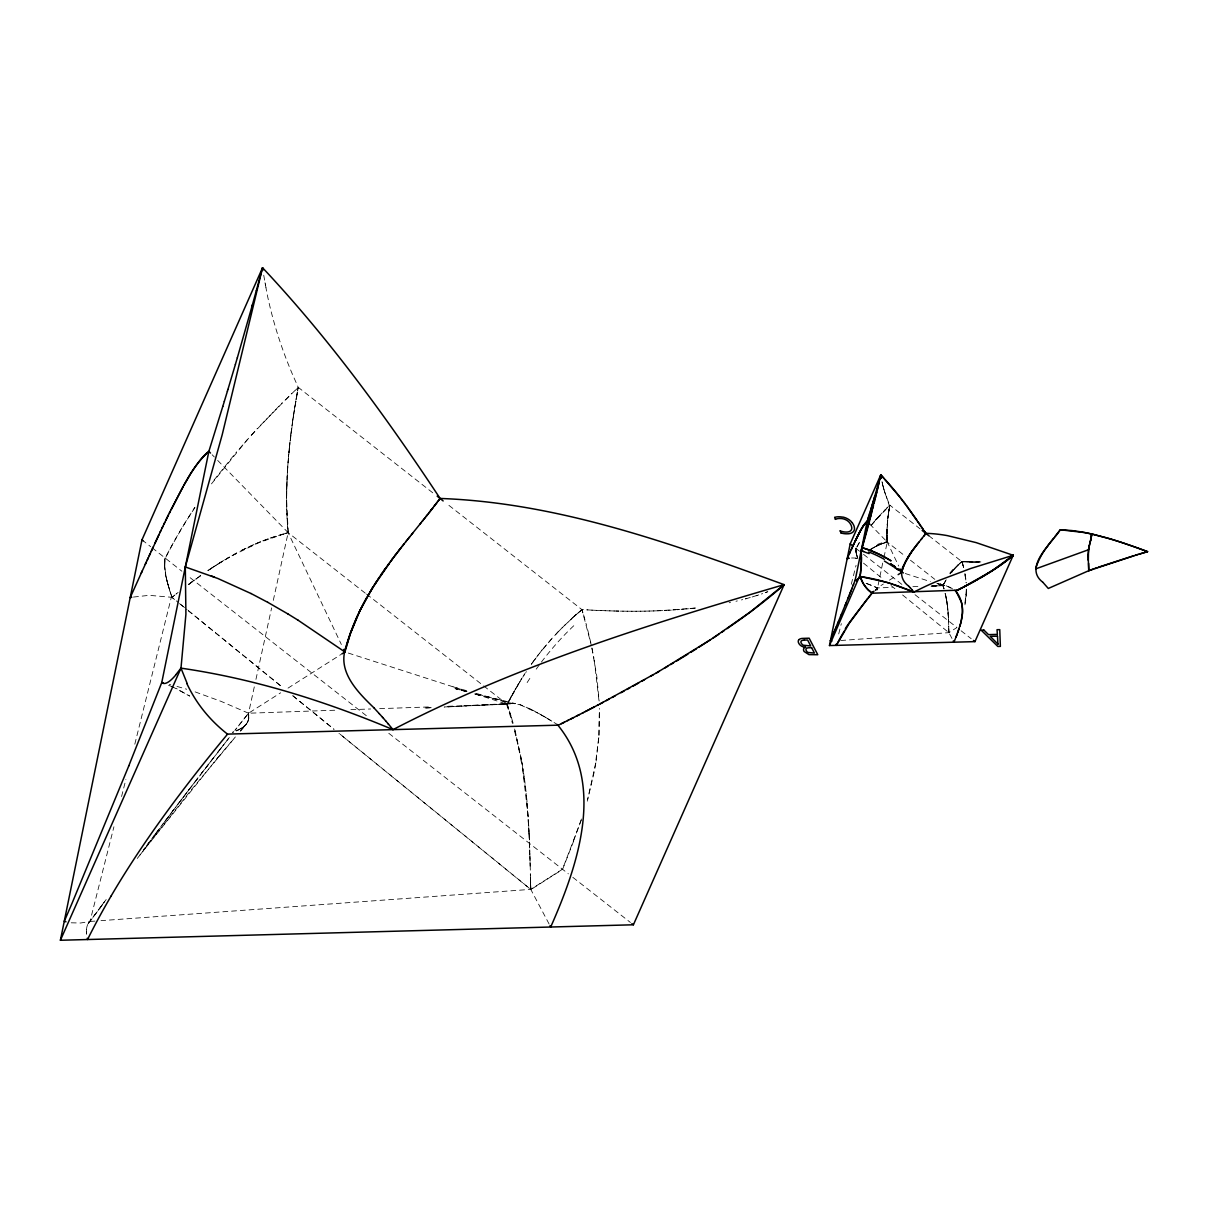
<?xml version="1.0" encoding="UTF-8"?>
<svg xmlns="http://www.w3.org/2000/svg" width="1208" height="1208" viewBox="0 0 1208 1208"><rect width="100%" height="100%" fill="white"/><g stroke="black" fill="none" stroke-linecap="round" stroke-linejoin="round"><path stroke-width="0.75" stroke-dasharray="5 3.75" d="M286.598 498.904L286.598 496.231M883.939 557.371L887.291 542.09L886.899 532.834M254.299 686.884L248.516 713.218L248.471 719.319L246.87 723.381M286.658 490.901L286.704 508.296M886.899 533.513L887.336 523.472M164.53 563.985L165.828 575.808M286.613 494.902L287.368 472.419L286.976 480.316M887.442 522.234L886.944 536.579M86.508 929.345L86.448 931.715A63.541 39.124 23.9 0 0 86.523 933.331L86.644 934.554M194.911 507.556L188.267 517.855A809.934 590.501 57.6 0 0 165.315 558.247L164.666 566.763L166.221 577.424M286.689 489.587L286.794 485.586M886.929 530.81L886.989 529.195M195.137 691.897L221.139 701.395L248.516 713.218A295.507 53.499 34.8 0 1 248.757 716.314L248.697 717.748A332.14 60.143 34.8 0 1 247.262 722.671L246.538 723.894M164.53 563.638L164.545 563.306A61.623 37.931 23.9 0 1 165.209 558.066A809.934 590.501 57.6 0 1 188.176 517.688L194.805 507.375M286.825 484.287L286.93 481.63M882.686 563.094L877.219 589.519M887.05 527.79L887.095 526.854M598.942 735.461L599.425 708.416M287.353 472.69L287.459 470.848M287.444 471.12L288.093 461.713M287.534 469.821L287.7 467.179M287.791 465.895L288.712 454.465M887.2 525.133L888.227 515.333M598.806 737.559L594.623 770.206L587.284 801.176M288.183 460.686L288.395 458.074M288.501 456.805L288.742 454.193M887.684 520.135L887.457 522.43A83.865 55.93 75.1 0 0 887.2 542.12M288.878 452.653L289.633 445.178M288.863 452.924L288.984 451.611M289.331 449.225L288.757 455.235A380.626 253.861 75.1 0 0 286.628 501.305L288.259 532.849L277.553 535.642M289.24 449.044L292.593 422.453M289.422 447.247L290.841 434.699M289.769 443.91L289.92 442.611M887.714 519.485L888.061 516.631M290.056 441.343L290.207 440.044M887.82 518.564L887.925 517.673M290.358 438.791L290.66 436.224M290.811 434.956L291.46 429.852M887.986 517.22L888.091 516.299M290.977 433.687L291.792 427.315M887.955 517.417L888.393 514.049L888.227 515.605M291.974 426.077L292.14 424.793M292.004 425.82L294.178 410.946M292.245 424.053L292.487 422.287M888.273 515.016L888.801 511.377M292.744 420.52L293.257 416.986M292.668 421.018L293.046 418.481M596.163 761.04L598.957 735.174L599.394 709.911M293.227 417.243L293.529 415.235M888.59 512.781L889.239 508.719M293.408 415.99L293.801 413.468M293.604 414.706L298.331 387.511L295.099 390.561M294.057 411.717L294.39 409.693M888.877 511.12L889.616 506.499M294.586 408.47L294.994 405.948M877.25 589.353L876.797 590.531M294.616 408.213L295.477 402.959M889.088 509.595L888.937 510.486L889.858 505.186A96.383 70.275 57.6 0 1 888.741 502.709L888.484 502.09M295.386 403.472L295.764 401.222M595.876 762.837L587.677 799.198M295.598 402.219L295.809 400.95M296.066 399.471L296.458 397.236M296.02 399.727L296.232 398.474M296.368 397.734L296.972 394.261M296.881 394.759L297.289 392.524M297.108 393.521L297.334 392.268M297.546 391.045L297.772 389.806M889.616 506.696L887.065 498.632A82.325 60.023 57.6 0 1 882.776 485.103L882.61 484.363A89.09 64.96 57.6 0 1 882.187 482.445L882.051 481.811M889.677 506.122L889.888 505.231M297.591 390.788L298.225 387.33L292.804 375.114A335.129 244.333 57.6 0 1 266.862 292.759L265.971 287.746M859.416 542.407L856.095 548.538L855.989 551.437M255.945 679.364L271.634 607.896M273.295 600.376L288.153 532.668A228.976 152.721 75.1 0 1 287.383 523.155L287.006 516.39M88.456 923.214L88.909 922.595A21.668 13.333 23.9 0 1 89.981 921.462L113.93 826.77M121.57 796.525L125.904 779.417M134.813 744.188L171.596 596.224M838.714 633.928L840.224 627.994M840.889 625.366L841.327 623.645M851.293 584.219L854.766 570.493M855.626 567.065L856.064 565.359M581.456 819.009L573.604 840.723M581.244 820.262L562.475 869.231L530.765 889.375L101.004 920.662M573.725 840.919L562.566 869.413L530.856 889.556L338.995 733.377M510.939 715.831L507.284 704.415L508.719 701.259M943.267 584.929L943.916 588.794M943.04 585.382L943.976 589.021M507.692 703.237L508.206 702.241M507.798 703.418L520.286 680.829M943.055 585.427L944.656 582.392M508.628 701.455L512.434 694.358M509.248 700.263L509.776 699.266M510.833 697.303L513.083 693.181L507.179 704.234L513.083 723.29M512.977 693.377L514.064 691.429M513.611 692.577L515.725 688.515M944.671 582.437L946.196 579.749M944.792 582.135L942.904 585.638L943.342 586.922M515.272 689.662L516.284 687.548M516.39 687.73L518.549 683.698M517.507 685.797L521.811 678.367M945.819 580.474L942.904 585.638L932.319 586.122M519.229 682.928L523.245 676.102M520.875 679.878L522.052 677.99M522.747 677.235L524.453 674.23M523.94 675.347L525.057 673.309M246.764 723.562L246.175 724.392M525.767 672.554L526.371 671.633M531.293 664.128L531.943 663.237M531.399 664.324L533.876 660.549M532.683 662.513L538.511 654.389M246.417 724.06L244.952 725.766M534.631 659.84L535.944 658.073M88.063 923.863L106.183 899.522M211.46 483.88L248.38 438.277M71.212 922.806L80.559 923.018L89.981 921.462L102.997 904.022L88.682 922.897M101.608 905.577L105.927 899.809M191.423 786.408L143.178 850.205L158.459 829.866M155.183 834.23L174.888 808.122M950.349 573.649L950.183 573.875A51.718 34.443 -62.7 0 1 951.3 572.23L950.515 573.423M214.073 480.059L236.602 451.822M165.013 821.168L198.067 777.741M536.609 657.197L541.909 650.1M178.195 803.773L228.191 738.918L224.824 743.222M194.745 782.074L214.752 756.148M139.947 854.977L218.89 756.284M201.389 773.422L229.324 737.499M137.259 858.465L190.622 790.666L236.028 736.231M218.104 751.829L221.472 747.525M539.281 653.709L542.588 649.255M874.516 591.346L877.235 587.918L883.35 584.038M334.737 710.229L248.516 713.218L234.941 730.342L248.516 713.218L280.649 692.803M875.513 590.093L877.235 587.918L892.289 587.405M951.406 572.381L952.417 571.037M871.33 525.148L874.954 520.693M246.039 724.543L243.019 727.382M871.074 525.374L889.858 505.186L920.119 528.878M542.694 649.436L553.913 636.163M543.389 648.59L554.638 635.363M952.599 570.825L954.033 569.164M217.062 758.518L235.379 736.94M240.754 730.674L246.643 723.728L242.491 727.745M240.241 731.278L245.239 725.464M239.607 448.591L257.41 428.342M874.97 520.739L876.449 518.972M875.725 519.878L877.204 518.126M954.214 568.968L954.063 569.21A50.494 32.329 -61.9 0 0 952.689 570.961M877.219 518.172L877.959 517.281M251.46 435.122L282.234 402.732M877.99 517.326L878.729 516.435M878.745 516.48L884.196 510.697M956.223 566.945A52.231 33.009 -61.5 0 0 954.924 568.319A51.853 33.039 -61.8 0 0 954.124 569.104A51.219 32.631 -61.8 0 1 954.894 568.258L957.612 565.51A55.04 34.322 -61.2 0 1 958.608 564.544L959.726 563.472M954.879 568.243L955.135 567.956A52.427 33.129 -61.5 0 1 956.207 566.899L956.706 566.326M554.744 635.544L558.307 631.497M555.469 634.774L561.282 628.462M260.55 425.261L291.792 393.446M559.153 630.908L563.532 626.227M955.392 567.684L960.904 562.445M883.425 511.543L884.996 509.897M562.128 627.888L567.307 622.573M885.011 509.942L885.796 509.096M285.511 399.803L298.225 387.33L432.811 492.849M564.378 625.668L573.423 616.941M887.412 507.526L886.596 508.311L888.227 506.741M957.4 565.646L958.17 564.906M244.801 725.902L244.65 726.053A477.462 86.448 34.8 0 1 243.186 727.246L238.338 730.04M889.058 506.001L889.858 505.186M568.168 622.044L573.528 617.122M572.184 618.043L581.969 609.572L587.903 609.919M959.409 563.759L961.689 561.78M574.193 616.246L576.518 614.208M574.298 616.427L578.843 612.199M959.952 563.275L961.885 561.614L971.262 561.992M578.164 613.045L581.184 610.221M580.504 611.067L582.075 609.753L446.009 503.087M172.986 596.48L171.959 597.311L149.143 595.333L132.533 597.16M174.36 595.393L171.959 597.311L178.18 602.384M174.541 599.515L172.049 597.492L176.761 593.505M174.012 595.665L175.039 594.849M176.066 594.034L178.135 592.418M188.403 584.521L189.414 583.751M188.735 584.264L194.548 579.946M188.841 584.446L196.602 578.451M190.441 582.981L200.694 575.506L197.629 577.711M196.013 579.13L200.8 575.688M242.838 727.503L237.689 730.327M207.882 570.523L210.962 568.455M207.987 570.704L212.668 567.322M210.373 569.089L216.096 565.102M211.989 567.775L225.368 559.364M868.159 550.923L869.005 550.319M869.352 550.093L868.22 550.818L873.188 547.798M215.175 565.933L218.165 563.789M868.763 550.531L876.887 545.88M840.723 640.512L948.884 632.645L956.947 627.526L914.939 594.653M288.017 688.122L340.898 654.525M889.465 580.142L895.596 576.261M217.576 564.408L232.6 555.197M219.192 563.139L222.272 561.237M869.79 549.821L870.575 549.338M869.986 549.761L872.433 548.296M241.751 728.228L232.48 732.35L233.416 732.018M224.779 559.953L239.848 551.286M226.394 558.745L229.505 556.948M871.617 548.704L875.03 546.816M232.012 555.755L258.708 542.694L283.306 534.163M873.022 547.904L878.729 545.034M233.627 554.623L236.738 552.932M240.89 550.742L247.127 547.647M875.302 546.68L877.325 545.684L875.498 546.575M241.585 550.395L254.435 544.295M248.168 547.149L261.758 541.229M877.144 545.759L880.602 544.264M236.36 730.885L238.112 730.13M236.587 730.795L237.901 730.236M878.563 545.11L881.689 543.887M255.477 543.842L269.112 538.451M879.001 544.914L879.801 544.582M262.8 540.822L276.496 535.975M880.859 544.159L882.459 543.555L881.659 543.842M882.293 543.615L886.219 542.362M270.169 538.089L283.91 533.785M882.731 543.464L884.347 542.921M761.357 594.034L762.656 593.581M756.117 595.77L758.745 594.91M745.472 598.881L757.446 595.363M884.603 542.845L887.321 542.135L904.852 555.846M752.146 596.979L753.475 596.586M745.457 598.881L746.801 598.519M284.967 533.498L288.153 532.668L365.828 593.611M886.491 542.301L887.291 542.09L898.707 566.069M285.677 533.317L288.153 532.668L341.366 644.513M741.41 599.938L742.769 599.591M735.989 601.252L737.348 600.92M729.134 602.747L730.508 602.46M689.919 608.636L697.016 607.866M695.612 608.032L659.764 610.72M688.5 608.772L685.646 609.043M684.211 609.164L681.357 609.406M952.553 588.93C948.34 585.276 942.557 586.273 939.431 582.92M679.923 609.527L677.054 609.738M89.981 921.462L97.335 920.934M675.619 609.844L672.75 610.04M530.674 709.156L520.603 704.883L512.887 703.403L444.182 707.118M671.316 610.131L668.432 610.297M930.99 586.122L945.018 585.487L938.208 583.796M666.997 610.387L664.098 610.523M444.287 706.967L515.529 703.645L475.242 693.588M931.957 586.016L943.961 585.442L937.378 583.555M464.068 705.729L511.331 703.434L476.027 693.362M662.663 610.599L655.416 610.886M658.315 610.78L651.067 611.021M912.886 586.68L918.518 586.484M931.64 586.031L942.904 585.638L937.529 583.902M350.894 709.655L370.66 708.975M379.644 708.658L431.739 706.846M447.896 706.287L507.179 704.234L475.771 694.117M653.966 610.931L646.703 611.112M979.809 561.962L978.329 562.007M980.866 561.931L972.757 562.022M649.617 611.052L642.339 611.188M979.069 561.977L977.212 562.022M977.952 562.007L974.992 562.037M645.253 611.142L637.96 611.233M976.849 562.022L973.875 562.022M640.874 611.203L633.566 611.248M636.495 611.233L629.172 611.233M974.614 562.037L971.64 562.007M632.101 611.248L624.778 611.188M627.707 611.218L615.959 611.037M972.38 562.022L970.522 561.977M623.313 611.173L620.368 611.127M969.405 561.947L973.557 562.022M618.904 611.097L611.535 610.931M614.479 611.006L607.111 610.78M969.767 561.962L967.155 561.871M610.07 610.886L602.686 610.629M967.895 561.901L966.023 561.826M605.646 610.735L598.262 610.433M966.778 561.856L964.905 561.78M601.207 610.569L593.823 610.236M965.645 561.811L962.64 561.66M596.782 610.372L589.383 610.01M964.528 561.75L961.341 562.067L962.263 561.629M592.343 610.161L584.929 609.753M583.449 609.663L581.969 609.572L591.301 645.253M465.835 691.55L455.099 688.575L467.919 691.761M169.256 684.392L170.781 684.785M936.819 583.555L943.961 585.442M455.099 688.575L465.986 691.444M475.046 693.845L511.331 703.434M176.987 686.431L186.666 689.224M474.774 694.026L480.135 695.521M453.091 686.808L468.976 691.338M905.29 573.528L930.371 581.607M348.297 653.06L467.043 691.308M866.091 583.328L872.07 585.654A85.043 15.402 34.8 0 1 877.235 587.918L877.295 588.523M946.166 585.759L953.867 589.7M520.014 704.702L539.568 713.928M168.591 685.298L173.288 687.231M171.581 686.28L189.701 696.08L176.428 688.53M530.674 709.156L532.864 710.274M533.241 710.47L545.201 717.174M539.976 714.154L553.793 722.324M545.201 717.174L546.122 717.718M546.56 717.975L558.428 725.162M928.756 535.657L961.915 561.66L962.972 565.374M910.47 560.24L934.826 579.342M855.596 548.145L862.029 553.189M863.509 554.336L902.074 584.551M961.1 630.787L971.202 638.7M366.583 594.11L507.284 704.415M141.97 539.855L150.683 546.68M152.148 547.828L181.88 571.218M190.154 577.711L368.093 717.069M388.78 733.286L568.379 873.852M572.819 877.325L630.44 922.474M863.494 563.124L882.489 578.617M891.051 585.563L896.834 590.274M902.618 594.985L948.914 632.69L953.958 642.203M180.672 604.408L186.908 609.481M188.146 610.493L281.585 686.552M292.804 695.672L333.921 729.149M340.143 734.222L530.765 889.375L549.172 924.15M179.524 603.577L186.998 609.663M188.252 610.674L281.691 686.733M292.895 695.868L334.012 729.33M869.685 524.015L887.291 542.09A58.135 38.777 75.1 0 1 887.11 539.674A63.767 42.537 75.1 0 1 886.974 537.258L886.959 536.926M212.155 454.752L214.36 457.001M217.667 460.399L288.153 532.668L287.791 528.591M885.328 493.906L884.513 491.369M172.049 597.492L171.355 595.514M171.778 596.646L171.113 594.789M943.07 586.122L943.221 586.605A138.059 110.185 11.4 0 1 943.72 588.553M170.766 593.702L171.219 594.97M170.57 593.113L170.932 594.125M170.298 592.267L170.66 593.294M857.408 557.265L856.623 554.668M170.026 591.422L170.388 592.449M943.478 587.345L943.856 588.583M169.951 591.195L169.769 590.591M169.618 590.108L169.498 589.746M856.985 555.937L857.801 558.489L856.125 558.232A22.212 13.681 23.9 0 0 851.806 557.99M169.241 588.915L169.603 589.927M169.18 588.673L168.984 588.069M582.075 609.753L582.83 612.305M962.112 562.369L961.885 561.614L963.44 567.186M857.106 556.329L856.653 554.714M168.743 587.239L169.09 588.251L168.637 586.877M511.437 717.461L513.324 724.015M168.848 587.42L168.425 586.167M583.585 614.842L586.424 625.019M167.716 583.645L168.591 586.59M168.018 584.732L168.35 585.744M167.791 583.887L168.123 584.914M167.55 583.056L167.882 584.068M167.519 582.936L166.447 578.647M514.638 729.043L521.886 761.931M167.429 582.407L166.9 580.55M963.169 566.129L963.561 567.639M515.091 730.583L521.584 760.285M856.23 552.947L856.593 554.502M167.217 581.577L166.704 579.719M587.768 630.123L590.818 642.852M945.23 593.581L945.849 596.329M856.064 552.056L856.079 552.147A40.77 25.096 23.9 0 0 856.321 553.4L856.517 554.261M166.795 579.9L166.311 578.058M945.426 594.427L945.955 596.812M888.212 501.456A90.072 65.67 57.6 0 1 887.442 499.584L886.702 497.696A82.522 60.174 57.6 0 1 883.395 487.504A82.959 60.491 57.6 0 1 882.761 484.997L881.991 481.584M166.598 579.07L165.904 576.171M856.321 553.4L856.336 553.49A26.908 16.565 23.9 0 1 855.989 548.538M166.206 577.59L166.13 577.228A152.102 93.635 23.9 0 1 164.847 569.829M945.547 594.97L947.404 605.329M945.985 596.933L946.347 598.775M591.92 647.956L593.928 658.149M947.298 604.649L946.045 597.311A138.059 110.185 11.4 0 0 945.064 593.4M591.935 648.228L596.767 675.906L599.123 701.002M946.166 597.764L946.332 598.609M263.737 275.228L265.971 287.746M265.035 282.748L265.503 285.239M964.86 573.679L966.083 582.664M946.483 599.455L946.845 601.554M594.23 660.112L599.047 701.244M522.173 763.592L522.717 766.899M946.695 600.738L946.936 602.203M965.101 575.038L965.811 579.946A77.055 56.172 57.6 0 1 966.053 582.316M946.921 601.962L947.419 605.631M522.989 768.545L523.245 770.206M529.104 833.188L526.069 792.659L521.781 761.75L528.198 816.608M523.653 773.331L524.197 777.197M524.453 778.48L525.299 785.109M947.193 603.955L948.476 618.889L948.401 617.424M947.359 605.148L948.174 613.498M947.45 605.752L947.646 607.443M525.495 786.77L526.567 796.721M947.54 606.612L947.706 608.092M947.691 607.851L947.797 609.074M526.733 798.367L527.035 801.689M947.857 609.572L947.933 610.553M527.186 803.35L527.715 809.979M887.095 539.674L887.291 542.09M947.978 611.037L948.053 612.018M948.084 612.063L948.235 614.479M287.685 527.232L287.383 523.155A258.814 172.608 75.1 0 1 286.704 508.024L286.628 504.264M948.129 613L948.371 616.276M527.79 812.003L529.195 837.144M287.383 523.155L287.474 524.514M948.295 615.008L948.325 615.944M528.304 819.749L528.53 823.614M887.125 539.991L886.974 537.258A68.977 45.995 75.1 0 1 886.929 535.824L886.914 535.355M528.696 824.898L528.787 826.559M528.742 827.48L528.938 831.346M948.431 617.53L948.733 626.952M529.013 833.278L529.799 854.554M529.179 834.834L529.512 843.124M948.522 619.644L948.597 621.32M529.331 838.156L529.391 839.817M286.885 513.687L286.945 515.046M286.885 513.687L286.749 509.64M529.693 848.091L529.572 844.785M529.421 842.957L529.481 844.89M529.753 849.753L529.799 851.413M948.612 622.815L948.673 624.778M948.869 632.146L948.778 628.719M530.705 887.442L530.856 889.556M529.678 850.689L529.738 852.621M948.809 629.806L948.884 632.645M529.95 856.381L530.569 879.605M529.844 853.075L529.919 858.42M530.584 883.577L530.81 887.895M530.644 885.509L530.765 889.375L530.327 873.897M948.839 630.682L948.854 631.663M530.131 863.01L530.176 864.671M530.674 882.927L530.372 875.83M529.995 858.042L529.965 860.353M948.703 625.759L948.809 629.7M530.025 862.285L530.131 866.151M886.914 534.872L886.899 533.921M286.613 502.921L286.598 500.233M506.56 704.324A550.576 439.334 11.4 0 1 512.449 723.35M514.533 731.006A550.576 439.334 11.4 0 1 521.222 761.78M527.126 682.596A206.674 128.471 -61.1 0 1 530.357 677.643M536.216 669.156A206.674 128.471 -61.1 0 1 574.797 624.763M248.516 713.218A295.416 53.484 34.8 0 1 248.757 716.314M248.863 717.869A373.725 67.663 34.8 0 1 243.08 727.171M86.523 933.331A63.45 39.064 23.9 0 1 86.448 931.715M86.568 929.36A33.809 20.808 23.9 0 1 88.395 923.184M164.952 569.844A78.445 48.29 23.9 0 1 165.073 558.02M957.733 565.148A54.058 33.703 -61.2 0 1 958.548 564.393M877.235 544.536A195.379 97.168 88.6 0 1 887.261 541.501M866.876 583.615A96.021 17.38 34.8 0 1 877.159 587.843M856.079 548.538A15.644 9.634 23.9 0 0 855.913 549.866L855.989 551.512A34.368 21.155 23.9 0 0 856.079 552.147L855.989 551.512A22.484 13.847 23.9 0 1 855.928 549.489A14.949 9.196 23.9 0 1 856.095 548.538A205.617 149.913 57.6 0 1 860.715 540.323M962.293 562.294A84.711 61.759 57.6 0 1 963.697 567.473M965.071 573.951A84.711 61.759 57.6 0 1 966.204 582.936M964.935 604.831A84.711 61.759 57.6 0 0 966.46 588.613L964.935 603.215L966.053 595.408A77.055 56.172 57.6 0 0 966.34 589.081M851.549 557.99A24.855 15.296 23.9 0 1 857.786 558.398M882.61 484.363A89.317 65.111 57.6 0 1 882.187 482.445M883.41 487.549A83.065 60.551 57.6 0 1 882.761 484.997M949.73 573.302A50.57 33.658 -62.7 0 1 955.045 567.065M767.835 591.694L765.253 592.66L767.82 591.694M431.241 707.661L423.797 708.054L431.211 707.707M952.493 571.324A51.627 33.613 -62.2 0 0 951.526 572.516A51.265 33.386 -62.2 0 1 952.493 571.324M957.521 565.571A53.756 33.673 -61.3 0 0 956.721 566.356A54.028 33.839 -61.3 0 1 957.521 565.571"/><path stroke-width="1.5" d="M861.41 560.693L861.183 550.788L876.781 492.064M861.395 561.207L861.364 562.264M861.334 562.792L860.428 573.709M1042.972 582.407L1048.302 588.462L1088.755 570.689L1088.604 563.351M1137.77 554.532L1088.755 570.689L1088.287 559.878M1054.841 536.669L1060.262 529.768L1085.071 532.622L1091.685 534.011L1091.488 535.793M1042.866 582.286C1022.829 567.096 1051.957 543.207 1060.262 529.768L1071.587 530.538A244.56 178.301 57.6 0 1 1091.7 534.042L1090.643 540.233M860.353 574.389L829.473 645.555L974.947 641.629L1013.21 555.287L976.17 542.619L947.419 535.642A197.417 143.933 57.6 0 0 925.856 533.332L924.165 530.825M957.446 590.199L871.919 593.219A86.448 53.907 -27.6 0 1 861.636 580.489L860.096 576.473L860.504 573.03A256.791 27.12 -70.9 0 0 861.123 566.461L861.44 557.069M60.4 940.262L180.989 668.145L185.911 614.238L185.307 566.945L222.181 434.82L262.544 267.738C329.165 338.587 386.56 417.44 440.105 498.451C559.38 502.709 673.113 544.249 784.128 584.642L633.4 924.784L60.4 940.262L141.97 539.855L262.544 267.738L262.936 270.23M1090.96 538.768L1091.594 535.038A78.097 45.859 22 0 0 1091.685 534.011L1093.24 534.374M1091.473 535.975L1090.401 541.214M1089.088 546.56L1088.03 555.121M1088.514 549.429L1088.332 560.406M1089.344 545.503L1088.453 549.761L1036.086 568.741M128.788 765.857L161.766 682.535L208.863 451.354L222.785 406.462M829.473 645.555L850.19 543.902L880.798 474.82L883.909 478.202M871.617 507.028L867.163 521.448L855.204 580.127L851.549 589.459M961.477 620.142C963.773 610.025 962.399 597.854 954.864 590.304M1088.876 547.541L1090.069 542.588M1090.915 539.01L1090.462 540.973M961.357 620.716L959.816 626.469M879.817 479.078L880.058 478.021M878.322 485.525L879.077 482.294M877.808 487.7L877.295 489.874M875.996 495.386L880.798 474.82L899.794 496.926M1089.329 545.578L1089.858 543.389M875.725 496.488L874.909 499.84M1090.145 542.256L1090.386 541.29M874.079 503.238L874.637 500.973M1089.994 542.875L1090.341 541.456M873.52 505.518L872.659 508.976M872.357 510.154L871.466 513.672M870.862 516.043L871.164 514.85M256.292 290.781L262.544 267.738M879.213 480.678L879.424 479.893M880.692 475.212L881.342 478.157M256.292 290.751L252.019 306.288M346.515 645.827C336.232 670.772 357.568 692.003 373.831 707.722M879.001 481.448L878.669 482.641M877.461 487.005L880.798 474.82L881.312 477.99M252.442 304.748L237.342 357.779M870.56 510.486L877.582 486.567M874.758 496.428L873.913 499.357M235.394 364.393L237.342 357.764M235.409 364.378L227.919 389.505M873.535 500.625L872.901 502.755M347.058 643.909L349.807 635.181M872.644 503.6L871.874 506.167M227.406 391.196L227.919 389.474M227.421 391.166L224.326 401.373M222.77 406.477L224.341 401.343M869.367 514.397L870.032 512.207M868.824 516.148L867.993 518.791M864.354 524.468A78.218 8.26 -70.9 0 0 862.24 527.639A86.946 9.181 -70.9 0 0 855.219 541.093A85.36 9.015 -70.9 0 1 862.285 527.503A76.738 8.109 -70.9 0 1 864.354 524.468A91.642 9.679 -70.9 0 1 867.163 521.463L867.45 520.557M959.061 628.794L957.612 632.856M350.456 633.294L360.195 610.04L372.743 587.45M956.947 634.608L960.858 622.815L962.444 613.181A77.055 48.033 -27.6 0 0 961.326 602.007L955.921 590.954L968.816 584.325M957.144 634.109L956.268 636.359M956.736 635.197L955.89 637.356M853.12 585.472L853.633 584.144M956.041 636.948L955.588 638.111M849.45 594.744L851.021 590.788M851.987 588.326L847.88 598.685M955.347 638.7L953.958 642.203L953.278 640.935M848.801 596.375L830.455 640.753L831.663 641.04M128.803 765.857L72.133 903.055A776.955 82.038 -70.9 0 1 64.266 921.296L66.002 921.81M845.283 605.178L846.325 602.581M840.617 616.639L841.644 614.117M837.537 624.098L838.548 621.637M836.51 626.544L835.483 628.975A209.814 22.152 -70.9 0 1 831.95 637.28M912.236 550.833L905.336 562.249A76.285 64.266 8.7 0 0 904.626 563.804C899.341 571.354 901.183 580.761 908.476 585.925M356.647 617.681L350.335 633.671L344.914 651.973L341.743 653.981M830.455 640.753L830.953 639.606M904.565 563.94L905.909 561.086M849.315 553.868L850.024 552.313M848.998 558.217A24.855 15.296 23.9 0 0 847.185 558.564L851.429 549.217M142.257 570.916L130.192 597.643L131.748 597.311M141.245 573.136L160.921 530.463M145.247 564.317L146.243 562.128M851.278 549.564L853.029 545.729M147.24 559.953L148.237 557.779M357.462 615.854L358.127 614.389M851.519 549.006L852.274 547.36M149.218 555.605L150.215 553.46M852.123 547.692L854.509 542.558M151.196 551.301L153.174 547.043M155.122 542.815L159.003 534.525M853.271 545.201L853.769 544.129M853.512 544.687L854.992 541.531M159.969 532.471L162.838 526.462M854.751 542.03L859.477 532.532A77.055 8.139 -70.9 0 1 863.629 525.495L867.163 521.448L869.685 524.015M161.887 528.455L164.726 522.536M358.972 612.577L366.764 597.552M163.775 524.499L168.456 514.88M165.662 520.618L170.283 511.18M908.945 555.71L908.34 556.692A91.868 77.388 8.7 0 0 907.193 558.685L906.634 559.697A83.02 69.943 8.7 0 0 905.849 561.222L905.592 561.72A72.646 61.2 8.7 0 0 904.399 564.317A73.28 61.729 8.7 0 0 903.357 566.96A69.128 58.226 8.7 0 0 902.452 569.648A69.626 58.663 8.7 0 0 901.712 572.365L898.133 574.646M169.362 513.098C180.822 491.656 190.532 467.964 208.863 451.354L210.509 453.06M171.174 509.444L183.238 486.522M184.054 485.027L189.475 475.771M367.761 595.801L368.561 594.396M111.076 896.079C144.477 839.016 187.013 783.026 227.587 734.102L558.428 725.162L568.439 720.164M369.588 592.645L378.919 577.877M844.317 631.044L842.338 634.351A205.617 128.199 -27.6 0 0 836.359 645.374L849.209 623.373L867.57 598.549M372.23 588.281L392.207 559.229M845.494 629.126C842.202 629.987 888.499 572.909 868.431 597.477M374.465 584.687L377.107 580.595M909.262 555.227L910.53 553.279M378.376 578.692L382.226 573.015M380.747 575.174L385.186 568.802M910.802 552.871L916.525 545.186M383.525 571.142L388.885 563.698M388.296 564.498L389.263 563.17M713.218 637.945L750.364 611.928L784.128 584.642C650.674 623.69 516.813 665.336 393.008 729.632C325.012 701.093 254.103 678.715 180.989 668.145L175.794 674.789M886.023 582.12L860.096 576.473L858.767 578.164A86.448 9.12 -70.9 0 1 855.204 580.157L857.106 580.595M390.244 561.856L399.199 550.093M913.656 548.915L911.511 551.86A113.612 95.704 8.7 0 0 909.881 554.245A100.943 85.043 8.7 0 0 908.34 556.692A91.385 76.98 8.7 0 0 906.906 559.183A84.802 71.438 8.7 0 0 905.909 561.086M889.375 583.132L878.578 580.127A256.791 160.105 -27.6 0 0 866.212 577.5L860.096 576.473L858.027 578.994A82.325 8.698 -70.9 0 1 855.944 580.338M1047.608 545.865L1053.618 538.179M391.619 560.014L395.771 554.517M913.565 549.021L914.622 547.632M438.715 500.293L440.105 498.451L431.075 510.184M906.362 505.503L925.872 533.392L925.117 534.389M925.872 533.392L923.591 536.367M438.126 501.078L439.108 499.765M925.524 533.861L921.372 539.161M395.182 555.287L406.341 541.048M437.326 502.12L434.518 505.774M914.531 547.753L917.31 544.204M434.125 506.288L435.122 504.989M398.595 550.863L400.21 548.794M433.113 507.586L424.174 518.881M399.999 549.051L401.434 547.239M431.694 509.399L428.84 513.023M916.057 545.789L918.986 542.12M402.249 546.197L404.287 543.63M425.971 516.631L427.768 514.381M405.722 541.818L407.881 539.115M917.144 544.4L918.352 542.905M407.156 540.006L409.678 536.865M422.362 521.131L424.944 517.915M922.021 538.345L920.707 539.976M408.606 538.209L412.94 532.819M420.188 523.834L423.087 520.24M411.49 534.615L420.807 523.064M918.609 542.573L920.451 540.293M904.52 588.356L913.912 592.086A197.402 123.08 -27.6 0 1 938.239 580.746L970.9 568.424L1013.21 555.287L992.191 570.78L962.006 587.888M1000.783 565.012L1001.477 564.514A101.14 63.058 -27.6 0 0 1013.24 555.287L1010.371 556.556A115.334 84.077 57.6 0 0 1011.368 556.224L1013.21 555.287A109.248 68.116 -27.6 0 1 996.585 567.836M1000.103 565.495L982.95 576.427M727.02 628.658L737.877 621.033A398.383 248.38 -27.6 0 0 784.234 584.702M721.523 632.403L724.271 630.531M718.76 634.26L699.221 647.02M710.44 639.787L657.197 672.479L600.316 703.766M696.397 648.817L690.719 652.365M687.88 654.132L676.45 661.108M670.697 664.551L673.581 662.83M664.928 667.964L667.813 666.257M996.615 567.881A153.627 95.779 -27.6 0 1 993.082 570.206A180.943 112.827 -27.6 0 1 982.21 576.865L977.045 579.825M656.231 673.022L659.13 671.346M980.745 577.711L982.21 576.865M650.417 676.374L653.317 674.698M978.525 578.994L973.316 581.894M641.644 681.327L644.574 679.681M638.715 682.973L632.856 686.235M974.811 581.078L969.571 583.932M626.967 689.481L629.912 687.865M621.063 692.697L624.023 691.097M972.561 582.301L967.306 585.125M612.199 697.469L615.159 695.884M606.265 700.64L609.225 699.054M597.341 705.336L603.29 702.21M965.796 585.925L966.551 585.518M598.337 704.823L585.412 711.527M594.366 706.891L582.422 713.067M965.041 586.318L963.516 587.103M583.419 712.554L570.448 719.153M962.263 587.752L958.201 589.806M576.442 716.117L579.432 714.592M960.481 588.658L961.251 588.266M567.443 720.663L573.438 717.643M959.726 589.051L955.921 590.954M561.433 723.668L564.438 722.173M782.905 585.246L784.128 584.642L781.667 585.82M1010.87 556.344L1013.21 555.287M1088.755 570.689L1093.648 568.893M872.433 593.037L868.431 590.123A82.325 51.325 -27.6 0 1 862.874 582.8L860.096 576.473M1094.856 568.439L1097.302 567.564M1098.525 567.141L1134.085 555.635M1135.324 555.257L1145.139 552.358M1139.008 554.17L1147.6 551.648L1146.045 551.074M1146.377 552.011L1147.6 551.648L1142.557 549.776M847.201 558.579L848.816 558.277M804.286 640.104L807.608 640.014L810.719 645.963L803.335 645.223A3.292 2.023 23.9 0 1 802.308 644.513L801.538 643.607A4.273 2.627 23.9 0 1 801.281 640.95A5.995 3.7 23.9 0 1 804.317 640.164M1091.685 534.011L1106.815 537.907M1093.633 534.464L1110.318 538.919M855.581 580.217L857.423 580.686M161.766 682.535L163.246 682.898M1107.207 538.013L1113.806 539.976M1110.696 539.04L1117.309 541.078M887.14 582.452L892.682 584.174M1114.199 540.097L1120.797 542.196M185.307 566.945L217.878 578.496L251.037 593.536M890.477 583.464L913.912 592.086L911.949 589.746M1117.702 541.199L1131.685 545.865M903.418 572.924L884.377 561.025M1121.19 542.317L1124.301 543.343M893.784 584.536L903.463 587.949M1124.693 543.479L1138.676 548.356M1132.062 546.001L1145.275 550.788M1139.053 548.508L1142.164 549.64M869.141 553.596L861.183 550.788L861.425 555.891M211.309 575.914L214.586 577.182M251.022 593.521L267.753 602.324M267.738 602.309L287.866 613.906M287.866 613.906L297.938 620.112M557.371 724.528C606.023 783.826 578.149 864.837 550.697 927.019L550.002 925.705M297.938 620.112L344.914 651.973L343.721 649.481M894.901 567.609L898.299 569.949M896.608 568.772L897.453 569.361M922.127 530.463L928.907 535.793M850.19 543.902L852.274 545.548M973.452 640.451L974.947 641.629M437.145 496.141L443.155 500.958M141.97 539.855L143.42 540.988M631.92 923.622L633.4 924.784M908.597 586.031L909.398 586.892M373.816 707.707L379.297 713.671M909.503 587.013L910.439 588.024M910.439 588.039L911.949 589.731M379.282 713.641L382.498 717.25M884.935 479.334L885.947 480.467A256.791 187.225 57.6 0 1 896.396 492.698L905.441 504.264M382.483 717.235L383.419 718.292M383.404 718.277L385.714 720.934M385.699 720.904L388.463 724.151M387.994 723.592L393.008 729.632M900.745 498.149L902.633 500.58M903.569 501.803L908.205 507.979M909.126 509.232L917.189 520.572M852.335 522.822L853.588 524.952A18.044 11.114 23.9 0 1 854.131 526.371L854.479 528.153A11.793 7.263 23.9 0 1 853.558 531.399A11.597 7.142 23.9 0 1 848.635 533.77L846.4 533.815A14.587 8.985 23.9 0 1 841.025 532.985M918.08 521.841L920.692 525.676M921.568 526.96L923.305 529.527M805.51 647.201L805.54 647.246A6.236 3.835 23.9 0 1 801.448 646.053A6.07 3.73 23.9 0 1 798.669 643.034A6.387 3.941 23.9 0 1 798.699 639.953M900.111 569.013L901.712 572.365A71.378 60.128 8.7 0 1 903.357 566.96A68.705 57.878 8.7 0 1 904.399 564.317M187.3 683.803L180.989 668.145M834.698 517.477L835.468 519.365M840.179 530.856L841.025 532.924M87.263 938.269L87.535 939.522A809.934 504.989 -27.6 0 1 111.091 896.079M1088.242 559.259L1088.03 555.393M344.552 651.882A308.04 259.493 8.7 0 1 372.411 588.356M227.527 734.147A340.535 212.321 -27.6 0 1 187.044 683.924M175.719 675.046A340.535 35.953 -70.9 0 1 161.736 682.626M189.596 475.378A340.429 35.938 -70.9 0 1 208.757 451.671M898.344 568.908A150.743 70.049 47 0 1 901.787 571.339M861.168 550.667A121.6 69.596 53 0 1 863.629 551.452M870.757 516.239A153.854 16.248 -70.9 0 1 861.289 550.637M864.369 524.438A90.902 9.604 -70.9 0 1 867.163 521.463M831.648 641.101A11.325 6.961 23.9 0 1 830.47 640.904M1035.649 568.621A91.838 77.357 8.7 0 1 1047.774 545.971M868.839 551.996A110.925 61.744 51.6 0 1 884.332 559.334M798.639 639.923A8.38 5.164 23.9 0 1 803.063 638.398L809.149 638.186L817.786 654.736L808.967 654.63L804.075 651.474A6.01 3.7 23.9 0 1 805.479 647.201M834.622 517.417A14.481 8.924 23.9 0 1 840.285 516.828L843.592 517.205A10.585 6.508 23.9 0 1 852.289 522.822M835.408 519.319A12.02 7.399 23.9 0 1 840.662 518.519L841.508 518.549A8.184 5.028 23.9 0 1 847.08 520.482A8.849 5.451 23.9 0 1 850.009 523.306L851.021 525.042A15.628 9.619 23.9 0 1 851.459 526.19L851.761 527.609A9.241 5.693 23.9 0 1 850.779 530.629A8.607 5.3 23.9 0 1 847.019 532.048L846.159 532.064A11.627 7.157 23.9 0 1 840.179 530.871M983.871 630.063L981.153 630.138L997.838 646.461L1000.375 646.401L999.756 629.64L997.038 629.7L997.37 634.396L988.506 634.638L983.871 630.063M997.461 636.163L990.213 636.359L997.174 643.32A8.833 5.436 23.9 0 1 997.868 644.151L998.14 644.423A9.558 5.889 23.9 0 1 997.884 643.305L997.461 636.163M811.625 647.699L809.118 647.775A5.753 3.549 23.9 0 0 806.265 648.56A4.107 2.537 23.9 0 0 806.551 651.097L807.14 651.867A2.703 1.661 23.9 0 0 807.956 652.456L814.418 653.045L811.625 647.699M836.344 645.268L836.163 644.272A19.645 12.095 23.9 0 0 836.223 644.634L836.359 645.374M890.855 560.739A113.703 64.613 52.6 0 0 862.739 547.919A113.688 64.598 52.6 0 1 890.855 560.739M894.932 566.703A128.199 64.477 48.5 0 0 890.628 563.894A127.972 64.371 48.5 0 1 894.932 566.688"/></g></svg>
